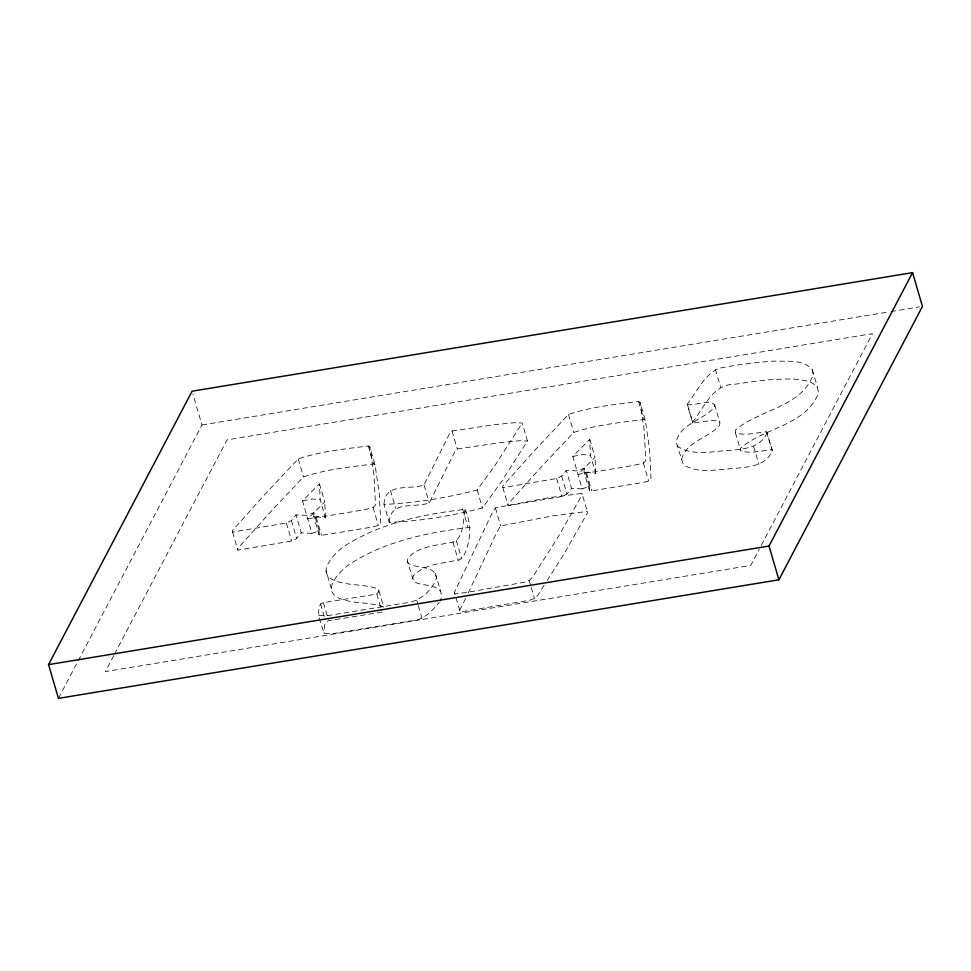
<?xml version="1.0" encoding="UTF-8"?>
<svg xmlns="http://www.w3.org/2000/svg" width="971" height="971" viewBox="0 0 971 971"><rect width="100%" height="100%" fill="white"/><g stroke="black" fill="none" stroke-linecap="round" stroke-linejoin="round"><path stroke-width="0.73" stroke-dasharray="4.86 3.64" d="M319.471 483.813L324.751 501.813L307.795 518.902L317.687 517.045L325.419 517.761L320.151 499.762L319.471 483.813L302.515 500.902L311.909 533.346L319.131 530.761L313.851 512.749L306.642 515.346L295.985 514.873L291.409 520.553L286.384 523.017L232.603 532.108L232.324 530.749L264.221 495.076L298.218 458.931C320.636 451.321 344.863 448.918 368.325 445.992L369.757 446.806L375.024 464.818L379.273 493.341L380.717 522.374L380.134 524L378.326 525.408L373.01 526.925L321.51 535.349L319.095 534.863L313.827 516.863L313.851 512.749M325.419 517.761L324.751 501.813M589.749 439.329L595.017 457.329L578.061 474.418L587.953 472.561L595.684 473.278L590.417 455.278L589.749 439.329L572.793 456.419L582.187 488.874L589.397 486.277L584.129 468.277L576.908 470.862L566.251 470.389L561.675 476.069L556.662 478.533L502.869 487.624L502.59 486.265L534.487 450.593L568.484 414.459C590.902 406.837 615.129 404.434 638.59 401.509L640.023 402.334L645.302 420.334L649.538 448.857L650.983 477.902L650.4 479.516L648.604 480.924L643.275 482.453L591.776 490.865L589.373 490.379L584.093 472.379L584.129 468.277M595.684 473.278L595.017 457.329M331.354 588.669L326.086 570.669A94.624 33.669 -16.3 0 1 343.103 547.025C378.884 523.284 423.15 514.181 464.939 509.362C462.961 519.788 464.405 541.248 449.986 542.655C435.651 545.593 418.307 546.272 408.014 558.009L407.262 561.153L413.913 581.653C422.288 586.363 433.867 583.559 440.628 591.327L441.708 596.097L440.276 601.11M464.939 509.362C472.149 524.425 470.814 541.187 463.701 555.995C461.868 558.859 458.664 560.668 455.253 560.668C440.919 563.605 423.574 564.272 413.282 576.009L412.529 579.153M319.131 530.761L319.095 534.863M589.397 486.277L589.373 490.379M687.14 404.422L690.09 404.871L706.439 402.431L712.265 402.929L714.632 404.689L714.34 407.335C703.259 420.37 680.137 423.38 676.192 442.133L683.305 464.611C698.355 474.346 717.787 469.248 734.549 468.398C748.969 467.112 766.168 466.044 772.418 450.41L766.592 431.804C756.324 432.471 745.473 436.246 735.423 432.738L735.29 430.262C758.667 409.471 801.087 407.626 813.2 374.842L812.302 369.696C803.041 358.93 786.656 361.746 773.984 361.115C755.487 362.317 737.05 364.671 718.868 368.312C704.193 374.709 696.656 392.15 687.14 404.422L692.881 423.053L711.707 420.443L717.533 420.929L719.899 422.701L719.608 425.334C708.527 438.37 685.405 441.38 681.46 460.133M383.97 504.374C384.819 481.956 409.883 490.282 423.999 484.893L450.095 432.653L452.013 431.015L494.725 424.655L514.363 422.713L522.192 423.016L527.459 441.016L500.793 482.684L482.466 507.979C452.195 515.783 420.407 521.209 389.25 522.386L383.97 504.374C415.139 503.209 446.915 497.771 477.186 489.979L495.526 464.684L522.192 423.016M389.25 522.386C390.099 499.968 415.163 508.282 429.267 502.905L455.363 450.653L457.292 449.015L499.992 442.667L519.631 440.725L527.459 441.016M326.086 570.669A67.242 23.923 -16.3 0 0 337.034 581.471C350.434 585.901 365.266 583.996 378.399 589.069L378.921 591.63L376.833 594.094L323.392 602.651L320.588 603.926C315.624 613.696 321.704 623.965 324.059 633.493L334.607 633.395L414.763 620.323C425.237 618.782 432.896 609.934 439.341 602.238M468.228 593.063L497.407 531.101L500.684 525.869L554.053 515.686L587.273 511.45L587.443 512.882L563.131 555.4L547.304 580.306M544.136 585.295L537.813 595.259L534.475 598.561L529.608 600.248L460.254 612.009L454.392 592.346L492.139 513.089L495.416 507.869L548.785 497.674L581.993 493.438L587.273 511.45M465.607 598.524L459.659 610.346L460.254 612.009M58.43 698.367L201.98 424.958L192.913 394.02M113.765 655.559L105.329 671.629L750.777 565.401L759.213 549.331M114.469 654.211L227.008 439.863L872.456 333.636L759.917 547.984M692.408 422.434C704.084 407.759 712.908 383.715 735.083 384.225C754.783 381.215 774.64 378.387 794.63 379.163C802.665 380.256 812.351 380.486 817.582 387.696L818.468 392.842C806.355 425.626 763.946 427.471 740.557 448.262L740.691 450.738C750.741 454.258 761.592 450.471 771.872 449.816L772.418 450.41M767.151 432.411C760.9 448.044 743.701 449.112 729.27 450.398C712.52 451.248 693.088 456.346 678.025 446.599L676.192 442.133M232.603 532.108L237.871 550.108L291.664 541.017L296.677 538.553L301.253 532.873L295.985 514.873M502.869 487.624L508.149 505.624L561.93 496.545L566.943 494.069L571.531 488.401L566.251 470.389M375.024 464.818L373.592 463.992C350.13 466.917 325.904 469.321 303.486 476.943L269.489 513.076L237.592 548.749L237.871 550.108M645.302 420.334L643.87 419.508C620.408 422.446 596.17 424.837 573.764 432.459L539.755 468.592L507.857 504.265L508.149 505.624M454.392 592.346L454.974 594.009L469.915 591.897L524.34 582.236L529.207 580.561L532.533 577.26L557.852 537.388L582.175 494.882L581.993 493.438M318.779 615.48L329.339 615.383L409.495 602.311C421.45 599.787 432.738 589.579 436.44 578.097L435.348 573.327C428.599 565.547 417.02 568.363 408.645 563.653L407.262 561.153M313.827 516.863L323.598 516.487L356.94 511.001L367.742 508.925L373.058 507.408L374.855 506L375.449 504.374L374.005 475.329L369.757 446.806M584.093 472.379L593.876 472.003L627.205 466.517L638.008 464.441L643.324 462.924L645.132 461.516L645.715 459.89L644.271 430.857L640.023 402.334M302.515 500.902L312.407 499.033L320.151 499.762M572.793 456.419L582.685 454.562L590.417 455.278M382.101 612.094L328.659 620.651L325.868 621.938L324.654 625.239L324.059 633.493M201.98 424.958L889.57 311.8M891.062 311.557L919.464 306.885M470.207 527.362C428.417 532.181 384.152 541.284 348.371 565.025A94.624 33.669 -16.3 0 0 333.247 582.03A67.242 23.923 -16.3 0 0 342.314 599.471C355.714 603.913 370.534 602.008 383.679 607.069L378.399 589.069M582.187 488.874L571.531 488.401M311.909 533.346L301.253 532.873M812.302 369.696L817.582 387.696M766.592 431.804L771.872 449.816M753.642 446.466L758.921 464.478M735.423 432.738L740.691 450.738M715.409 369.332L720.676 387.344M714.632 404.689L719.899 422.701M687.602 405.053L692.881 423.053M638.59 401.509L643.87 419.508M643.324 462.924L648.604 480.924M586.508 472.865L591.776 490.865M568.484 414.459L573.764 432.459M561.675 476.069L566.943 494.069M556.662 478.533L561.93 496.545M529.207 580.561L530.834 586.096M531.234 587.479L534.475 598.561M495.416 507.869L500.684 525.869M477.186 489.979L482.466 507.979M452.013 431.015L457.292 449.015M462.572 508.816L467.84 526.816M456.309 540.507L461.577 558.507M452.972 542.279L458.251 560.291M423.999 484.893L429.267 502.905M435.348 573.327L440.628 591.327M390.451 490.391L395.731 508.391M416.729 600.187L417.943 604.338M418.343 605.722L421.997 618.187M368.325 445.992L373.592 463.992M373.058 507.408L378.326 525.408M376.833 594.094L381.7 610.71M316.23 517.349L321.51 535.349M298.218 458.931L303.486 476.943M323.392 602.651L328.259 619.267M320.588 603.926L324.241 616.391M291.409 520.553L296.677 538.553M286.384 523.017L291.664 541.017"/><path stroke-width="1.46" d="M48.55 664.613L192.088 391.204L912.57 272.633L922.45 306.387L778.912 579.796L58.43 698.367L48.55 664.613L769.02 546.042L912.57 272.633M769.02 546.042L778.912 579.796"/></g></svg>
